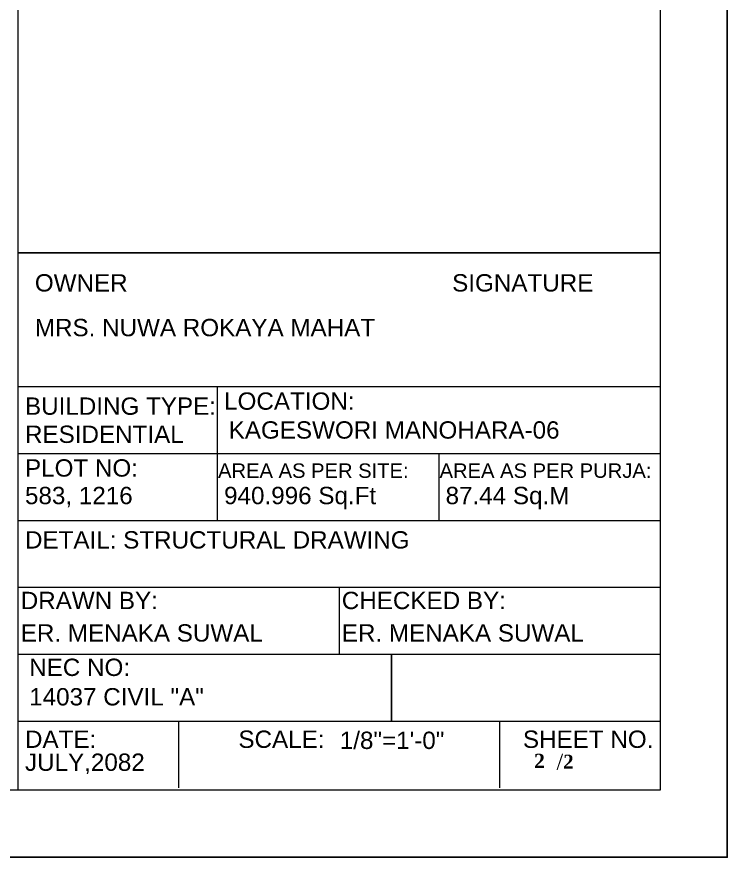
# Model space of a CAD drawing. Header units: inches. Extents: x 85856 to 287200, y -126184 to 75211.
# Drawn here: x 183236 to 183728, y -25228 to -24646 of the extents above; entities that cross this region are included whole.
import ezdxf

# ---------------------------------------------------------------- set-up
doc = ezdxf.new("R2010")
doc.units = ezdxf.units.IN
doc.header["$LTSCALE"] = 0.5
doc.header["$MEASUREMENT"] = 0
doc.layers.add('A-Wall', color=7, linetype='Continuous')
for name, color, linetype, lineweight in [('ELE1', 3, 'Continuous', 9), ('TEXT', 220, 'Continuous', 9), ('Text 0.200', 122, 'Continuous', 20)]:
    doc.layers.add(name, color=color, linetype=linetype, lineweight=lineweight)
doc.styles.add('ordinary', font='arial.ttf')
doc.styles.get("Standard").update_dxf_attribs({"font": 'arial.ttf'})

msp = doc.modelspace()

# ---------------------------------------------------------------- linework, layer by layer
msp.add_line((183236.55, -24809.11), (183681.2, -24809.11))
at = {"layer": 'A-Wall', "ltscale": 50}
msp.add_line((183495.16, -25087.02), (183495.16, -25133.34), dxfattribs=at)
at = {"layer": 'Defpoints'}
msp.add_lwpolyline([(183727.51, -22979.69), (180549.91, -22979.69), (180549.91, -25227.65), (183727.51, -25227.65)], close=True, dxfattribs=at)
at = {"layer": 'ELE1'}
msp.add_line((183236.55, -25181.34), (183236.55, -23026), dxfattribs=at)
msp.add_lwpolyline([(180596.23, -23026), (183681.2, -23026), (183681.2, -25181.34), (180596.23, -25181.34)], close=True, dxfattribs=at)
msp.add_lwpolyline([(180596.23, -23026), (183681.2, -23026), (183681.2, -25181.34), (180596.23, -25181.34)], close=True, dxfattribs=at)
at = {"layer": 'TEXT'}
for p, q in [((183236.55, -24901.75), (183681.2, -24901.75)), ((183374.42, -24901.75), (183374.42, -24994.38)), ((183236.55, -24948.07), (183681.2, -24948.07)), ((183527.81, -24948.07), (183527.81, -24994.38)), ((183236.55, -24994.38), (183681.2, -24994.38)), ((183236.55, -25040.7), (183681.2, -25040.7)), ((183458.87, -25040.7), (183458.87, -25087.07)), ((183236.55, -25087.02), (183681.2, -25087.02)), ((183236.55, -25133.34), (183681.2, -25133.34)), ((183347.71, -25179.65), (183347.71, -25133.34)), ((183570.03, -25179.65), (183570.03, -25133.34))]:
    msp.add_line(p, q, dxfattribs=at)

# ---------------------------------------------------------------- texts
at = {"insert": (183570.03, -25142.44), "char_height": 6.54232, "width": 86.8429, "attachment_point": 1}
msp.add_mtext('\\A1;{\\fTimes New Roman|b1|i0|c0|p18;\\H1.2367x;\\P\\pi29.41602;\\H0.80859x;    \\fBookman Old Style|b0|i0|c0|p18;\\H1.6907x;/\\fBookman Old Style|b1|i0|c0|p18;\\H0.86414x;2\\fArial|b1|i0|c0|p34;\\H1.2047x; \\H0.8998x;   }', dxfattribs=at)
at = {"layer": 'TEXT', "style": 'ordinary'}
for s, height, p in [('OWNER', 12, (183248.1, -24835.84)), ('SIGNATURE', 12, (183537.06, -24835.84)), ('MRS. NUWA ROKAYA MAHAT', 12, (183248.1, -24866.82)), ('LOCATION: ', 12, (183379.15, -24917.74)), ('BUILDING TYPE:  ', 12, (183241.27, -24921.22)), ('RESIDENTIAL', 12, (183241.27, -24940.72)), ('KAGESWORI MANOHARA-06', 12, (183382.32, -24937.74)), ('PLOT NO: ', 12, (183241.27, -24964.05)), ('AREA AS PER SITE:', 10, (183374.95, -24964.92)), ('AREA AS PER PURJA:', 10, (183528.34, -24964.92)), ('583, 1216', 12, (183241.27, -24983.14)), ('940.996 Sq.Ft', 12, (183379.15, -24983.14)), ('87.44 Sq.M', 12, (183532.53, -24983.14)), ('DETAIL: STRUCTURAL DRAWING', 12, (183241.27, -25013.86)), ('DRAWN BY:', 12, (183238.32, -25055.82)), ('CHECKED BY: ', 12, (183460.65, -25055.82)), ('ER. MENAKA SUWAL', 12, (183238.32, -25078.32)), ('ER. MENAKA SUWAL', 12, (183460.65, -25078.32)), ('NEC NO:', 12, (183244.18, -25102.13)), ('14037 CIVIL "A"', 12, (183244.18, -25122.54)), ('SCALE:', 12, (183389.05, -25151.94)), ('SHEET NO.', 12, (183586.08, -25151.94)), ('DATE:', 12, (183241.27, -25151.94)), ('JULY,2082', 12, (183241.27, -25167.86))]:
    msp.add_text(s, height=height, dxfattribs=at).set_placement(p)
msp.add_attdef('1/8"=1\'-0"', (183459.25, -25152.7), 'SCALE', height=12, dxfattribs=at)
at = {"layer": 'Text 0.200', "ltscale": 10, "insert": (183597.52, -25156.02), "char_height": 9.9298, "width": 19.4821, "attachment_point": 2}
msp.add_mtext('{\\fBookman Old Style|b1|i0|c0|p18;2}', dxfattribs=at)

doc.saveas('drawing.dxf')
